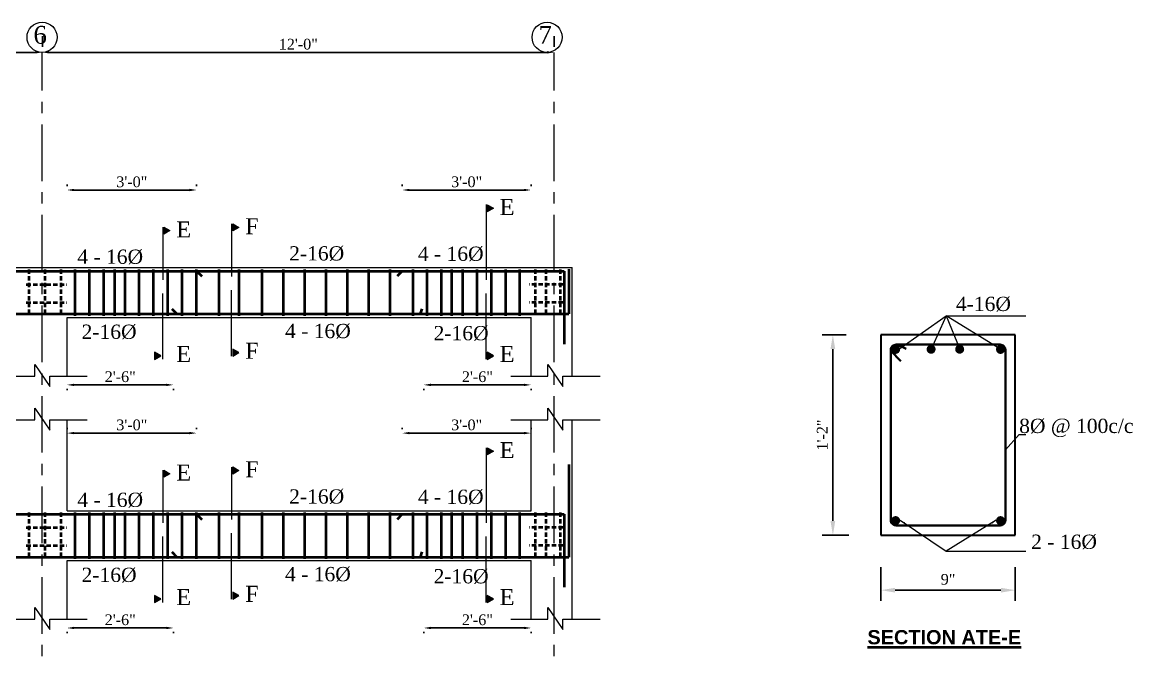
# Model space of a CAD drawing. Extents: x -2338379 to 930990, y -818978 to 106940.
# Drawn here: x 386947 to 387570, y -208021 to -207664 of the extents above; entities that cross this region are included whole.
import ezdxf

# ---------------------------------------------------------------- set-up
doc = ezdxf.new("R2010")
doc.units = 0
doc.header["$MEASUREMENT"] = 0
doc.header["$PDMODE"] = 34
doc.linetypes.add('CENTER', pattern=[50.8, 31.75, -6.35, 6.35, -6.35])
doc.linetypes.add('DASHED', pattern=[0.75, 0.5, -0.25])
doc.layers.get('0').update_dxf_attribs({"linetype": 'CONTINUOUS', "lineweight": 30})
doc.layers.get('DEFPOINTS').update_dxf_attribs({"linetype": 'CONTINUOUS'})
for name, color, linetype, lineweight in [('Center', 11, 'CENTER', 15), ('Dimension', 35, 'CONTINUOUS', 9), ('HATCH', 3, 'CONTINUOUS', 15), ('ope', 1, 'CONTINUOUS', 20), ('rcc', 252, 'CONTINUOUS', 30), ('rcc elevation', 253, 'CONTINUOUS', 18), ('rebar', 3, 'CONTINUOUS', 40), ('REIN FORCE BAR', 91, 'CONTINUOUS', 35), ('TEXT', 7, 'CONTINUOUS', 30), ('WALL', 1, 'CONTINUOUS', 40)]:
    doc.layers.add(name, color=color, linetype=linetype, lineweight=lineweight)
doc.styles.get("Standard").update_dxf_attribs({"font": 'times.ttf', "height": 6})
doc.dimstyles.new('10', dxfattribs={"dimtxt": 1, "dimasz": 1, "dimexe": 1, "dimexo": 1, "dimgap": 0.5, "dimtad": 1, "dimdec": 0, "dimlunit": 4, "dimtxsty": 'Standard', "dimblk": 'ARCHTICK', "dimcen": 0, "dimdle": 1, "dimclrd": 256, "dimclre": 256, "dimclrt": 256, "dimadec": 0, "dimazin": 0, "dimtfac": 2, "dimtdec": 0, "dimtix": 1, "dimtmove": 0, "dimatfit": 3, "dimfxl": 1, "dimlwd": -1, "dimlwe": -1, "dimarcsym": 1})
doc.dimstyles.new('Standard$0', dxfattribs={"dimtxt": 6, "dimasz": 4, "dimexe": 3, "dimexo": 6, "dimgap": 3, "dimtad": 1, "dimdec": 1, "dimzin": 0, "dimdsep": 46, "dimlunit": 4, "dimtxsty": 'Standard', "dimcen": 0.09, "dimclrd": 6, "dimclre": 6, "dimclrt": 7, "dimadec": 0, "dimazin": 0, "dimtfac": 1, "dimtdec": 1, "dimtix": 1, "dimtofl": 0, "dimtmove": 1, "dimatfit": 3, "dimfxl": 1, "dimtolj": 1, "dimtzin": 0, "dimlwd": 18, "dimlwe": 18, "dimarcsym": 0})

# ---------------------------------------------------------------- blocks, each defined once
blk = doc.blocks.new('*D917')
at = {"layer": 'DEFPOINTS', "color": 0, "lineweight": 30, "transparency": 16777216}
for p in [(386958.19, -207674.99), (386670.05, -207680.99), (386958.19, -207680.99)]:
    blk.add_point(p, dxfattribs=at)
at = {"layer": 'TEXT', "color": 6, "lineweight": -2, "transparency": 16777216}
for p, q in [((386670.05, -207671.99), (386670.05, -207677.99)), ((386674.05, -207680.99), (386954.19, -207680.99)), ((386958.19, -207683.99), (386958.19, -207683.99))]:
    blk.add_line(p, q, dxfattribs=at)
at = {"layer": 'TEXT', "color": 6, "lineweight": 30, "transparency": 16777216}
for points in [[(386674.05, -207680.32), (386674.05, -207681.65), (386670.05, -207680.99)], [(386954.19, -207680.32), (386954.19, -207681.65), (386958.19, -207680.99)]]:
    blk.add_solid(points, dxfattribs=at)
at = {"layer": 'TEXT', "color": 7, "transparency": 16777216, "insert": (386814.12, -207676.44), "char_height": 6, "attachment_point": 5}
blk.add_mtext('\\A1;12\'-0"', dxfattribs=at)
blk = doc.blocks.new('*D918')
at = {"layer": 'DEFPOINTS', "color": 0, "lineweight": 30, "transparency": 16777216}
for p in [(386958.19, -207680.99), (387245.51, -207680.99), (387245.51, -207680.99)]:
    blk.add_point(p, dxfattribs=at)
at = {"layer": 'TEXT', "color": 6, "lineweight": -2, "transparency": 16777216}
for p, q in [((386958.19, -207671.99), (386958.19, -207677.99)), ((387245.51, -207671.99), (387245.51, -207677.99)), ((386962.19, -207680.99), (387241.51, -207680.99))]:
    blk.add_line(p, q, dxfattribs=at)
at = {"layer": 'TEXT', "color": 6, "lineweight": 30, "transparency": 16777216}
for points in [[(386962.19, -207680.32), (386962.19, -207681.65), (386958.19, -207680.99)], [(387241.51, -207680.32), (387241.51, -207681.65), (387245.51, -207680.99)]]:
    blk.add_solid(points, dxfattribs=at)
at = {"layer": 'TEXT', "color": 7, "transparency": 16777216, "insert": (387101.85, -207676.44), "char_height": 6, "attachment_point": 5}
blk.add_mtext('\\A1;12\'-0"', dxfattribs=at)
blk = doc.blocks.new('*D793')
at = {"layer": 'DEFPOINTS', "color": 0, "lineweight": 30, "transparency": 16777216}
for p in [(387044.76, -207894.63), (386972.02, -207901.47), (387044.76, -207901.47)]:
    blk.add_point(p, dxfattribs=at)
at = {"layer": 'TEXT', "color": 6, "lineweight": -2, "transparency": 16777216}
for p, q in [((386972.02, -207892.47), (386972.02, -207891.63)), ((386976.02, -207894.63), (387040.76, -207894.63)), ((387044.76, -207892.47), (387044.76, -207891.63))]:
    blk.add_line(p, q, dxfattribs=at)
at = {"layer": 'TEXT', "color": 6, "lineweight": 30, "transparency": 16777216}
for points in [[(386976.02, -207893.96), (386976.02, -207895.29), (386972.02, -207894.63)], [(387040.76, -207893.96), (387040.76, -207895.29), (387044.76, -207894.63)]]:
    blk.add_solid(points, dxfattribs=at)
at = {"layer": 'TEXT', "color": 7, "transparency": 16777216, "insert": (387008.39, -207890.07), "char_height": 6, "attachment_point": 5}
blk.add_mtext('\\A1;3\'-0"', dxfattribs=at)
blk = doc.blocks.new('*D794')
at = {"layer": 'DEFPOINTS', "color": 0, "lineweight": 30, "transparency": 16777216}
for p in [(386972.02, -207997.14), (387031.76, -207997.14), (387031.76, -208003.98)]:
    blk.add_point(p, dxfattribs=at)
at = {"layer": 'TEXT', "color": 6, "lineweight": -2, "transparency": 16777216}
for p, q in [((386972.02, -208006.14), (386972.02, -208006.98)), ((386976.02, -208003.98), (387027.76, -208003.98)), ((387031.76, -208006.14), (387031.76, -208006.98))]:
    blk.add_line(p, q, dxfattribs=at)
at = {"layer": 'TEXT', "color": 6, "lineweight": 30, "transparency": 16777216}
for points in [[(386976.02, -208003.31), (386976.02, -208004.64), (386972.02, -208003.98)], [(387027.76, -208003.31), (387027.76, -208004.64), (387031.76, -208003.98)]]:
    blk.add_solid(points, dxfattribs=at)
at = {"layer": 'TEXT', "color": 7, "transparency": 16777216, "insert": (387001.89, -207999.42), "char_height": 6, "attachment_point": 5}
blk.add_mtext('\\A1;2\'-6"', dxfattribs=at)
blk = doc.blocks.new('*D795')
at = {"layer": 'DEFPOINTS', "color": 0, "lineweight": 30, "transparency": 16777216}
for p in [(387232.5, -207894.63), (387160.24, -207901.47), (387232.5, -207901.47)]:
    blk.add_point(p, dxfattribs=at)
at = {"layer": 'TEXT', "color": 6, "lineweight": -2, "transparency": 16777216}
for p, q in [((387160.24, -207892.47), (387160.24, -207891.63)), ((387164.24, -207894.63), (387228.5, -207894.63)), ((387232.5, -207892.47), (387232.5, -207891.63))]:
    blk.add_line(p, q, dxfattribs=at)
at = {"layer": 'TEXT', "color": 6, "lineweight": 30, "transparency": 16777216}
for points in [[(387164.24, -207893.96), (387164.24, -207895.29), (387160.24, -207894.63)], [(387228.5, -207893.96), (387228.5, -207895.29), (387232.5, -207894.63)]]:
    blk.add_solid(points, dxfattribs=at)
at = {"layer": 'TEXT', "color": 7, "transparency": 16777216, "insert": (387196.37, -207890.07), "char_height": 6, "attachment_point": 5}
blk.add_mtext('\\A1;3\'-0"', dxfattribs=at)
blk = doc.blocks.new('*D796')
at = {"layer": 'DEFPOINTS', "color": 0, "lineweight": 30, "transparency": 16777216}
for p in [(387172.27, -207997.14), (387232.53, -207997.14), (387172.27, -208003.98)]:
    blk.add_point(p, dxfattribs=at)
at = {"layer": 'TEXT', "color": 6, "lineweight": -2, "transparency": 16777216}
for p, q in [((387172.27, -208006.14), (387172.27, -208006.98)), ((387228.53, -208003.98), (387176.27, -208003.98)), ((387232.53, -208006.14), (387232.53, -208006.98))]:
    blk.add_line(p, q, dxfattribs=at)
at = {"layer": 'TEXT', "color": 6, "lineweight": 30, "transparency": 16777216}
for points in [[(387176.27, -208003.31), (387176.27, -208004.64), (387172.27, -208003.98)], [(387228.53, -208003.31), (387228.53, -208004.64), (387232.53, -208003.98)]]:
    blk.add_solid(points, dxfattribs=at)
at = {"layer": 'TEXT', "color": 7, "transparency": 16777216, "insert": (387202.4, -207999.42), "char_height": 6, "attachment_point": 5}
blk.add_mtext('\\A1;2\'-6"', dxfattribs=at)
blk = doc.blocks.new('*D747')
at = {"layer": 'DEFPOINTS', "color": 0, "lineweight": 30, "transparency": 16777216}
for p in [(387044.76, -207758.23), (386972.02, -207765.07), (387044.76, -207765.07)]:
    blk.add_point(p, dxfattribs=at)
at = {"layer": 'TEXT', "color": 6, "lineweight": -2, "transparency": 16777216}
for p, q in [((386972.02, -207756.07), (386972.02, -207755.23)), ((386976.02, -207758.23), (387040.76, -207758.23)), ((387044.76, -207756.07), (387044.76, -207755.23))]:
    blk.add_line(p, q, dxfattribs=at)
at = {"layer": 'TEXT', "color": 6, "lineweight": 30, "transparency": 16777216}
for points in [[(386976.02, -207757.56), (386976.02, -207758.89), (386972.02, -207758.23)], [(387040.76, -207757.56), (387040.76, -207758.89), (387044.76, -207758.23)]]:
    blk.add_solid(points, dxfattribs=at)
at = {"layer": 'TEXT', "color": 7, "transparency": 16777216, "insert": (387008.39, -207753.68), "char_height": 6, "attachment_point": 5}
blk.add_mtext('\\A1;3\'-0"', dxfattribs=at)
blk = doc.blocks.new('*D748')
at = {"layer": 'DEFPOINTS', "color": 0, "lineweight": 30, "transparency": 16777216}
for p in [(386972.02, -207860.74), (387031.76, -207860.74), (387031.76, -207867.58)]:
    blk.add_point(p, dxfattribs=at)
at = {"layer": 'TEXT', "color": 6, "lineweight": -2, "transparency": 16777216}
for p, q in [((386972.02, -207869.74), (386972.02, -207870.58)), ((386976.02, -207867.58), (387027.76, -207867.58)), ((387031.76, -207869.74), (387031.76, -207870.58))]:
    blk.add_line(p, q, dxfattribs=at)
at = {"layer": 'TEXT', "color": 6, "lineweight": 30, "transparency": 16777216}
for points in [[(386976.02, -207866.91), (386976.02, -207868.24), (386972.02, -207867.58)], [(387027.76, -207866.91), (387027.76, -207868.24), (387031.76, -207867.58)]]:
    blk.add_solid(points, dxfattribs=at)
at = {"layer": 'TEXT', "color": 7, "transparency": 16777216, "insert": (387001.89, -207863.03), "char_height": 6, "attachment_point": 5}
blk.add_mtext('\\A1;2\'-6"', dxfattribs=at)
blk = doc.blocks.new('*D749')
at = {"layer": 'DEFPOINTS', "color": 0, "lineweight": 30, "transparency": 16777216}
for p in [(387232.5, -207758.23), (387160.24, -207765.07), (387232.5, -207765.07)]:
    blk.add_point(p, dxfattribs=at)
at = {"layer": 'TEXT', "color": 6, "lineweight": -2, "transparency": 16777216}
for p, q in [((387160.24, -207756.07), (387160.24, -207755.23)), ((387164.24, -207758.23), (387228.5, -207758.23)), ((387232.5, -207756.07), (387232.5, -207755.23))]:
    blk.add_line(p, q, dxfattribs=at)
at = {"layer": 'TEXT', "color": 6, "lineweight": 30, "transparency": 16777216}
for points in [[(387164.24, -207757.56), (387164.24, -207758.89), (387160.24, -207758.23)], [(387228.5, -207757.56), (387228.5, -207758.89), (387232.5, -207758.23)]]:
    blk.add_solid(points, dxfattribs=at)
at = {"layer": 'TEXT', "color": 7, "transparency": 16777216, "insert": (387196.37, -207753.68), "char_height": 6, "attachment_point": 5}
blk.add_mtext('\\A1;3\'-0"', dxfattribs=at)
blk = doc.blocks.new('*D750')
at = {"layer": 'DEFPOINTS', "color": 0, "lineweight": 30, "transparency": 16777216}
for p in [(387172.27, -207860.74), (387232.53, -207860.74), (387172.27, -207867.58)]:
    blk.add_point(p, dxfattribs=at)
at = {"layer": 'TEXT', "color": 6, "lineweight": -2, "transparency": 16777216}
for p, q in [((387172.27, -207869.74), (387172.27, -207870.58)), ((387228.53, -207867.58), (387176.27, -207867.58)), ((387232.53, -207869.74), (387232.53, -207870.58))]:
    blk.add_line(p, q, dxfattribs=at)
at = {"layer": 'TEXT', "color": 6, "lineweight": 30, "transparency": 16777216}
for points in [[(387176.27, -207866.91), (387176.27, -207868.24), (387172.27, -207867.58)], [(387228.53, -207866.91), (387228.53, -207868.24), (387232.53, -207867.58)]]:
    blk.add_solid(points, dxfattribs=at)
at = {"layer": 'TEXT', "color": 7, "transparency": 16777216, "insert": (387202.4, -207863.03), "char_height": 6, "attachment_point": 5}
blk.add_mtext('\\A1;2\'-6"', dxfattribs=at)
blk = doc.blocks.new('_ARCHTICK')
at = {"color": 0, "linetype": 'ByBlock', "const_width": 0.15}
blk.add_lwpolyline([(-0.5, -0.5), (0.5, 0.5)], dxfattribs=at)
blk = doc.blocks.new('*D1245')
at = {"layer": 'DEFPOINTS', "color": 0, "lineweight": 30, "transparency": 16777216}
for p in [(387427.48, -207839.49), (387401.94, -207951.94), (387428.9, -207951.94)]:
    blk.add_point(p, dxfattribs=at)
at = {"layer": 'ope', "color": 6, "lineweight": -2, "transparency": 16777216}
for p, q in [((387409.48, -207839.49), (387395.94, -207839.49)), ((387401.94, -207847.49), (387401.94, -207943.94)), ((387410.9, -207951.94), (387395.94, -207951.94))]:
    blk.add_line(p, q, dxfattribs=at)
at = {"layer": 'ope', "color": 6, "lineweight": 30, "transparency": 16777216}
for points in [[(387400.61, -207847.49), (387403.27, -207847.49), (387401.94, -207839.49)], [(387400.61, -207943.94), (387403.27, -207943.94), (387401.94, -207951.94)]]:
    blk.add_solid(points, dxfattribs=at)
at = {"layer": 'ope', "color": 7, "transparency": 16777216, "insert": (387395.94, -207895.71), "char_height": 6, "attachment_point": 5, "rotation": 90}
blk.add_mtext('\\A1;1\'-2"', dxfattribs=at)
blk = doc.blocks.new('*D1246')
at = {"layer": 'DEFPOINTS', "color": 0, "lineweight": 30, "transparency": 16777216}
for p in [(387428.9, -207951.94), (387504.3, -207951.94), (387504.3, -207982.77)]:
    blk.add_point(p, dxfattribs=at)
at = {"layer": 'ope', "color": 6, "lineweight": -2, "transparency": 16777216}
for p, q in [((387428.9, -207969.94), (387428.9, -207988.77)), ((387504.3, -207969.94), (387504.3, -207988.77)), ((387436.9, -207982.77), (387496.3, -207982.77))]:
    blk.add_line(p, q, dxfattribs=at)
at = {"layer": 'ope', "color": 6, "lineweight": 30, "transparency": 16777216}
for points in [[(387436.9, -207981.44), (387436.9, -207984.11), (387428.9, -207982.77)], [(387496.3, -207981.44), (387496.3, -207984.11), (387504.3, -207982.77)]]:
    blk.add_solid(points, dxfattribs=at)
at = {"layer": 'ope', "color": 7, "transparency": 16777216, "insert": (387466.6, -207976.71), "char_height": 6, "attachment_point": 5}
blk.add_mtext('\\A1;9"', dxfattribs=at)

msp = doc.modelspace()

# ---------------------------------------------------------------- hatches: boundary and pattern name
at = {"layer": 'HATCH', "ltscale": 0.5}
for points in [[(387207.93, -207770.43), (387207.93, -207766.49), (387211.35, -207768.46)], [(387065.05, -207781.19), (387065.05, -207777.25), (387068.46, -207779.22)], [(387026.4, -207783.01), (387026.4, -207779.07), (387029.81, -207781.04)], [(387021.2, -207849.3), (387021.2, -207853.25), (387024.61, -207851.27)], [(387065.05, -207847.48), (387065.05, -207851.42), (387068.46, -207849.45)], [(387207.93, -207849.3), (387207.93, -207853.25), (387211.35, -207851.27)], [(387207.93, -207906.83), (387207.93, -207902.88), (387211.35, -207904.86)], [(387026.4, -207919.41), (387026.4, -207915.47), (387029.81, -207917.44)], [(387065.05, -207917.59), (387065.05, -207913.64), (387068.46, -207915.62)], [(387065.05, -207983.88), (387065.05, -207987.82), (387068.46, -207985.85)], [(387021.2, -207985.7), (387021.2, -207989.65), (387024.61, -207987.67)], [(387207.93, -207985.7), (387207.93, -207989.65), (387211.35, -207987.67)]]:
    msp.add_hatch(color=256, dxfattribs=at).paths.add_polyline_path(points)

# ---------------------------------------------------------------- linework, layer by layer
at = {"layer": 'Center'}
for p, q in [((386958.02, -208667.58), (386958.02, -207680.99)), ((387245.51, -208667.58), (387245.51, -207680.99))]:
    msp.add_line(p, q, dxfattribs=at)
at = {"layer": 'Dimension', "ltscale": 0.5}
for p, q in [((387207.31, -207766.45), (387207.31, -207808.62)), ((387064.42, -207777.26), (387064.42, -207806.8)), ((387025.77, -207779.08), (387025.77, -207808.62)), ((387064.42, -207851.41), (387064.42, -207814.47)), ((387025.77, -207853.24), (387025.77, -207816.29)), ((387207.31, -207853.24), (387207.31, -207816.29)), ((387207.31, -207902.85), (387207.31, -207945.02)), ((387025.77, -207915.48), (387025.77, -207945.02)), ((387064.42, -207913.66), (387064.42, -207943.2)), ((387025.77, -207989.63), (387025.77, -207952.69)), ((387064.42, -207987.81), (387064.42, -207950.86)), ((387207.31, -207989.63), (387207.31, -207952.69))]:
    msp.add_line(p, q, dxfattribs=at)
at = {"layer": 'Dimension'}
for q in [(387457.07, -207847.59), (387473.12, -207847.57)]:
    msp.add_line((387465.62, -207828.85), q, dxfattribs=at)
at = {"layer": 'Dimension', "ltscale": 0.5}
for points in [[(387211.35, -207768.46), (387207.93, -207770.43), (387207.93, -207766.49)], [(387068.46, -207779.22), (387065.05, -207781.19), (387065.05, -207777.25)], [(387029.81, -207781.04), (387026.4, -207783.01), (387026.4, -207779.07)], [(387024.61, -207851.27), (387021.2, -207849.3), (387021.2, -207853.25)], [(387068.46, -207849.45), (387065.05, -207847.48), (387065.05, -207851.42)], [(387211.35, -207851.27), (387207.93, -207849.3), (387207.93, -207853.25)], [(387211.35, -207904.86), (387207.93, -207906.83), (387207.93, -207902.88)], [(387029.81, -207917.44), (387026.4, -207919.41), (387026.4, -207915.47)], [(387068.46, -207915.62), (387065.05, -207917.59), (387065.05, -207913.64)], [(387068.46, -207985.85), (387065.05, -207983.88), (387065.05, -207987.82)], [(387024.61, -207987.67), (387021.2, -207985.7), (387021.2, -207989.65)], [(387211.35, -207987.67), (387207.93, -207985.7), (387207.93, -207989.65)]]:
    msp.add_lwpolyline(points, close=True, dxfattribs=at)
at = {"layer": 'Dimension'}
for points in [[(386933.13, -207862.65), (386953.92, -207862.65), (386953.92, -207856.09), (386962.3, -207868.48), (386962.3, -207862.65), (386983.27, -207862.65)], [(387221.09, -207862.65), (387241.88, -207862.65), (387241.88, -207856.09), (387250.27, -207868.48), (387250.27, -207862.65), (387271.24, -207862.65)], [(386933.13, -207887.26), (386953.92, -207887.26), (386953.92, -207880.7), (386962.3, -207893.08), (386962.3, -207887.26), (386983.27, -207887.26)], [(387221.09, -207887.26), (387241.88, -207887.26), (387241.88, -207880.7), (387250.27, -207893.08), (387250.27, -207887.26), (387271.24, -207887.26)], [(386933.13, -207999.05), (386953.92, -207999.05), (386953.92, -207992.49), (386962.3, -208004.88), (386962.3, -207999.05), (386983.27, -207999.05)], [(387221.09, -207999.05), (387241.88, -207999.05), (387241.88, -207992.49), (387250.27, -208004.88), (387250.27, -207999.05), (387271.24, -207999.05)]]:
    msp.add_lwpolyline(points, dxfattribs=at)
for centre in [(386958.02, -207672.54), (387241.51, -207672.54)]:
    msp.add_circle(centre, 8.45, dxfattribs=at)
at = {"layer": 'rcc', "ltscale": 25}
for p, q in [((387504.3, -207839.49), (387428.9, -207839.49)), ((387428.9, -207839.49), (387428.9, -207951.94)), ((387504.3, -207951.94), (387504.3, -207839.49)), ((387428.9, -207951.94), (387504.3, -207951.94))]:
    msp.add_line(p, q, dxfattribs=at)
at = {"layer": 'rcc elevation', "ltscale": 20}
for p, q in [((386656.05, -207801.77), (386972.02, -207801.77)), ((386972.02, -207801.77), (387255.51, -207801.77)), ((387255.51, -207829.77), (387255.51, -207801.77)), ((386972.02, -207829.77), (387232.5, -207829.77)), ((386972.02, -207862.65), (386972.02, -207829.77)), ((386972.02, -207862.65), (386972.02, -207829.77)), ((387232.5, -207862.65), (387232.5, -207829.77)), ((387255.51, -207862.65), (387255.51, -207829.77)), ((387255.51, -207862.65), (387255.51, -207829.77)), ((386972.02, -207938.17), (386972.02, -207887.26)), ((386972.02, -207938.17), (386972.02, -207887.26)), ((387232.5, -207938.17), (387232.5, -207887.26)), ((387255.51, -207966.17), (387255.51, -207887.26)), ((387255.51, -207966.17), (387255.51, -207887.26)), ((386972.02, -207938.17), (387232.5, -207938.17)), ((386972.02, -207966.17), (387232.5, -207966.17)), ((386972.02, -207999.05), (386972.02, -207966.17)), ((386972.02, -207999.05), (386972.02, -207966.17)), ((387232.5, -207999.05), (387232.5, -207966.17)), ((387255.51, -207999.05), (387255.51, -207966.17)), ((387255.51, -207999.05), (387255.51, -207966.17))]:
    msp.add_line(p, q, dxfattribs=at)
at = {"layer": 'rebar', "linetype": 'DASHED', "ltscale": 5}
for p, q in [((386950.67, -207802.77), (386950.67, -207828.77)), ((386959.53, -207802.77), (386959.53, -207828.77)), ((386968.49, -207802.77), (386968.49, -207828.77)), ((386968.58, -207802.77), (386968.58, -207828.77)), ((387234.77, -207802.77), (387234.77, -207828.77)), ((387240.85, -207802.77), (387240.85, -207828.77)), ((387248.93, -207802.77), (387248.93, -207828.77)), ((386949.18, -207811.22), (386971.86, -207811.22)), ((387250.42, -207811.22), (387231.4, -207811.22)), ((386949.18, -207821.39), (386971.86, -207821.39)), ((387250.42, -207821.39), (387231.4, -207821.39)), ((386950.67, -207939.17), (386950.67, -207965.17)), ((386959.53, -207939.17), (386959.53, -207965.17)), ((386968.49, -207939.17), (386968.49, -207965.17)), ((386968.58, -207939.17), (386968.58, -207965.17)), ((387234.77, -207939.17), (387234.77, -207965.17)), ((387240.85, -207939.17), (387240.85, -207965.17)), ((387248.93, -207939.17), (387248.93, -207965.17)), ((386949.18, -207947.62), (386971.86, -207947.62)), ((387250.42, -207947.62), (387231.4, -207947.62)), ((386949.18, -207957.79), (386971.86, -207957.79)), ((387250.42, -207957.79), (387231.4, -207957.79))]:
    msp.add_line(p, q, dxfattribs=at)
at = {"layer": 'rebar', "ltscale": 5}
for p, q in [((386976.43, -207802.77), (386976.43, -207828.77)), ((386984.43, -207802.77), (386984.43, -207828.77)), ((386992.43, -207802.77), (386992.43, -207828.77)), ((386998.76, -207802.77), (386998.76, -207828.77)), ((387004.43, -207802.77), (387004.43, -207828.77)), ((387012.43, -207802.77), (387012.43, -207828.77)), ((387020.43, -207802.77), (387020.43, -207828.77)), ((387028.43, -207802.77), (387028.43, -207828.77)), ((387036.43, -207802.77), (387036.43, -207828.77)), ((387044.43, -207802.77), (387044.43, -207828.77)), ((387057.31, -207802.77), (387057.31, -207828.77)), ((387068.43, -207802.77), (387068.43, -207828.77)), ((387081.31, -207802.77), (387081.31, -207828.77)), ((387093.31, -207802.77), (387093.31, -207828.77)), ((387105.31, -207802.77), (387105.31, -207828.77)), ((387117.31, -207802.77), (387117.31, -207828.77)), ((387129.31, -207802.77), (387129.31, -207828.77)), ((387141.31, -207802.77), (387141.31, -207828.77)), ((387153.31, -207802.77), (387153.31, -207828.77)), ((387166.09, -207802.77), (387166.09, -207828.77)), ((387174.09, -207802.77), (387174.09, -207828.77)), ((387182.09, -207802.77), (387182.09, -207828.77)), ((387187.82, -207802.77), (387187.82, -207828.77)), ((387194.09, -207802.77), (387194.09, -207828.77)), ((387202.09, -207802.77), (387202.09, -207828.77)), ((387210.09, -207802.77), (387210.09, -207828.77)), ((387218.09, -207802.77), (387218.09, -207828.77)), ((387226.09, -207802.77), (387226.09, -207828.77)), ((386976.43, -207939.17), (386976.43, -207965.17)), ((386984.43, -207939.17), (386984.43, -207965.17)), ((386992.43, -207939.17), (386992.43, -207965.17)), ((386998.76, -207939.17), (386998.76, -207965.17)), ((387004.43, -207939.17), (387004.43, -207965.17)), ((387012.43, -207939.17), (387012.43, -207965.17)), ((387020.43, -207939.17), (387020.43, -207965.17)), ((387028.43, -207939.17), (387028.43, -207965.17)), ((387036.43, -207939.17), (387036.43, -207965.17)), ((387044.43, -207939.17), (387044.43, -207965.17)), ((387057.31, -207939.17), (387057.31, -207965.17)), ((387068.43, -207939.17), (387068.43, -207965.17)), ((387081.31, -207939.17), (387081.31, -207965.17)), ((387093.31, -207939.17), (387093.31, -207965.17)), ((387105.31, -207939.17), (387105.31, -207965.17)), ((387117.31, -207939.17), (387117.31, -207965.17)), ((387129.31, -207939.17), (387129.31, -207965.17)), ((387141.31, -207939.17), (387141.31, -207965.17)), ((387153.31, -207939.17), (387153.31, -207965.17)), ((387166.09, -207939.17), (387166.09, -207965.17)), ((387174.09, -207939.17), (387174.09, -207965.17)), ((387182.09, -207939.17), (387182.09, -207965.17)), ((387187.82, -207939.17), (387187.82, -207965.17)), ((387194.09, -207939.17), (387194.09, -207965.17)), ((387202.09, -207939.17), (387202.09, -207965.17)), ((387210.09, -207939.17), (387210.09, -207965.17)), ((387218.09, -207939.17), (387218.09, -207965.17)), ((387226.09, -207939.17), (387226.09, -207965.17))]:
    msp.add_line(p, q, dxfattribs=at)
at = {"layer": 'rebar', "ltscale": 20}
for p, q in [((387253.77, -207802.69), (387253.77, -207827.77)), ((385508.8, -207803.77), (387251.14, -207803.77)), ((387044.76, -207803.77), (387047.61, -207806.62)), ((387160.24, -207803.77), (387157.39, -207806.62)), ((387251.14, -207803.77), (387251.14, -207844.69)), ((385506.17, -207827.77), (387253.77, -207827.77)), ((387030.91, -207824.92), (387033.76, -207827.77)), ((387171.12, -207824.92), (387170.27, -207827.77)), ((387253.77, -207912.3), (387253.77, -207964.17)), ((385508.8, -207940.17), (387251.14, -207940.17)), ((387044.76, -207940.17), (387047.61, -207943.02)), ((387160.24, -207940.17), (387157.39, -207943.02)), ((387251.14, -207940.17), (387251.14, -207981.09)), ((385506.17, -207964.17), (387253.77, -207964.17)), ((387030.91, -207961.32), (387033.76, -207964.17)), ((387171.12, -207961.32), (387170.27, -207964.17))]:
    msp.add_line(p, q, dxfattribs=at)
at = {"layer": 'REIN FORCE BAR'}
for p, q in [((387438, -207845), (387443.08, -207847.37)), ((387434.41, -207848.5), (387440, -207854.35))]:
    msp.add_line(p, q, dxfattribs=at)
msp.add_lwpolyline([(387495.79, -207845), (387437.41, -207845, 0.414214), (387434.41, -207848), (387434.41, -207943.43, 0.422188), (387437.49, -207946.43, -0.006787), (387437.41, -207946.43), (387495.79, -207946.43, 0.414214), (387498.79, -207943.43), (387498.79, -207848, 0.414214), (387495.79, -207845), (387437.41, -207845)], format="xyb", dxfattribs=at)
at = {"layer": 'REIN FORCE BAR', "const_width": 2.52}
for points in [[(387438.41, -207847.68, -1), (387435.89, -207847.68, -1)], [(387455.81, -207847.59, 1), (387458.33, -207847.59, 1)], [(387471.86, -207847.57, 1), (387474.38, -207847.57, 1)], [(387494.79, -207847.68, 1), (387497.31, -207847.68, 1)], [(387438.41, -207943.74, 1), (387435.89, -207943.74, 1)], [(387494.79, -207943.74, -1), (387497.31, -207943.74, -1)]]:
    msp.add_lwpolyline(points, format="xyb", close=True, dxfattribs=at)

# ---------------------------------------------------------------- texts
at = {"layer": 'TEXT', "linetype": 'ByBlock', "char_height": 10, "width": 1452.7835, "attachment_point": 1, "line_spacing_factor": 2}
for s, insert in [('6', (386953.19, -207666.16)), ('7', (387236.68, -207666.16))]:
    msp.add_mtext(s, dxfattribs=dict(at, insert=insert))
at = {"layer": 'TEXT', "attachment_point": 1}
for s, insert, char_height, width in [('{\\fTimes New Roman|b0|i0|c0|p18;E}', (387214.94, -207763.28), 9, 1356.5327), ('{\\fTimes New Roman|b0|i0|c0|p18;E}', (387033.4, -207775.87), 9, 1356.5327), ('{\\fTimes New Roman|b0|i0|c0|p18;F}', (387072.05, -207774.04), 9, 1356.5327), ('2-16%%C ', (387096.74, -207789.78), 8, 1404.5327), (' \\P4-16%%C', (387471.01, -207804.79), 8, 1356.5327), ('2-16%%C ', (386980.2, -207833.76), 8, 1356.5327), ('2-16%%C ', (387177.8, -207834.54), 8, 1356.5327), ('{\\fTimes New Roman|b0|i0|c0|p18;E}', (387033.4, -207845.75), 9, 1356.5327), ('{\\fTimes New Roman|b0|i0|c0|p18;F}', (387072.05, -207843.93), 9, 1356.5327), ('{\\fTimes New Roman|b0|i0|c0|p18;E}', (387214.94, -207845.75), 9, 1356.5327), ('{\\fTimes New Roman|b0|i0|c0|p18;E}', (387214.94, -207899.68), 9, 1356.5327), ('{\\fTimes New Roman|b0|i0|c0|p18;E}', (387033.4, -207912.27), 9, 1356.5327), ('{\\fTimes New Roman|b0|i0|c0|p18;F}', (387072.05, -207910.44), 9, 1356.5327), ('2-16%%C ', (387096.74, -207926.18), 8, 1404.5327), ('2-16%%C ', (386980.2, -207970.16), 8, 1356.5327), ('2-16%%C ', (387177.8, -207970.94), 8, 1356.5327), ('{\\fTimes New Roman|b0|i0|c0|p18;E}', (387033.4, -207982.15), 9, 1356.5327), ('{\\fTimes New Roman|b0|i0|c0|p18;F}', (387072.05, -207980.33), 9, 1356.5327), ('{\\fTimes New Roman|b0|i0|c0|p18;E}', (387214.94, -207982.15), 9, 1356.5327)]:
    msp.add_mtext(s, dxfattribs=dict(at, insert=insert, char_height=char_height, width=width))
at = {"layer": 'WALL', "color": 7, "char_height": 8, "attachment_point": 5}
for s, insert in [('4 - 16%%C', (387187.42, -207794.14)), ('4 - 16%%C', (386996.27, -207795.82)), ('4 - 16%%C', (387112.86, -207837.51)), ('8%%C @ 100c/c', (387538.59, -207891.74)), ('4 - 16%%C', (386996.27, -207932.22)), ('4 - 16%%C', (387187.42, -207930.54)), ('2 - 16%%C', (387531.7, -207955.76)), ('4 - 16%%C', (387112.86, -207973.9)), ('{\\fArial|b1|i0|c0|p34;\\LSECTION ATE-E}', (387464.48, -208009.2))]:
    msp.add_mtext(s, dxfattribs=dict(at, insert=insert))

# ---------------------------------------------------------------- dimensions: what is measured, and where the dimension line sits
at = {"layer": 'ope'}
dim = msp.add_linear_dim(base=(387401.94, -207951.94), p1=(387427.48, -207839.49), p2=(387428.9, -207951.94), angle=90, dimstyle='Standard$0', override={"dimtxt": 10, "dimasz": 8, "dimexe": 6, "dimexo": 18, "dimdec": 0, "dimlfac": 0.125, "dimzin": 11, "dimcen": 2.5, "dimdle": 6, "dimtdec": 0, "dimtofl": 1, "dimlwd": 65534, "dimlwe": 65534}, dxfattribs=at)
dim.commit()
dim.dimension.update_dxf_attribs({"geometry": '*D1245', "text_midpoint": (387395.94, -207895.71)})
dim = msp.add_linear_dim(base=(387504.3, -207982.77), p1=(387428.9, -207951.94), p2=(387504.3, -207951.94), dimstyle='Standard$0', override={"dimtxt": 10, "dimasz": 8, "dimexe": 6, "dimexo": 18, "dimdec": 0, "dimlfac": 0.125, "dimzin": 11, "dimcen": 2.5, "dimdle": 6, "dimtdec": 0, "dimtofl": 1, "dimlwd": 65534, "dimlwe": 65534}, dxfattribs=at)
dim.commit()
dim.dimension.update_dxf_attribs({"geometry": '*D1246', "text_midpoint": (387466.6, -207976.71)})
at = {"layer": 'TEXT'}
for base, p1, p2, picture, middle in [((386958.19, -207680.99), (386670.05, -207680.99), (386958.19, -207674.99), '*D917', (386814.12, -207676.44)), ((387245.51, -207680.99), (386958.19, -207680.99), (387245.51, -207680.99), '*D918', (387101.85, -207676.44))]:
    dim = msp.add_linear_dim(base=base, p1=p1, p2=p2, dimstyle='Standard$0', override={"dimscale": 0.5, "dimtxt": 18, "dimasz": 8, "dimexe": 6, "dimexo": 18, "dimdec": 0, "dimlfac": 0.5, "dimzin": 11, "dimcen": 2.5, "dimdle": 6, "dimtdec": 0, "dimtofl": 1, "dimlwd": 65534, "dimlwe": 65534}, dxfattribs=at)
    dim.commit()
    dim.dimension.update_dxf_attribs({"geometry": picture, "text_midpoint": middle})
for p1, p2, distance, picture, middle in [((386972.02, -207765.07), (387044.76, -207765.07), 6.84, '*D747', (387008.39, -207753.68)), ((387160.24, -207765.07), (387232.5, -207765.07), 6.84, '*D749', (387196.37, -207753.68)), ((386972.02, -207860.74), (387031.76, -207860.74), -6.84, '*D748', (387001.89, -207863.03)), ((387232.53, -207860.74), (387172.27, -207860.74), 6.84, '*D750', (387202.4, -207863.03)), ((386972.02, -207901.47), (387044.76, -207901.47), 6.84, '*D793', (387008.39, -207890.07)), ((387160.24, -207901.47), (387232.5, -207901.47), 6.84, '*D795', (387196.37, -207890.07)), ((386972.02, -207997.14), (387031.76, -207997.14), -6.84, '*D794', (387001.89, -207999.42)), ((387232.53, -207997.14), (387172.27, -207997.14), 6.84, '*D796', (387202.4, -207999.42))]:
    dim = msp.add_aligned_dim(p1=p1, p2=p2, distance=distance, dimstyle='Standard$0', override={"dimscale": 0.5, "dimtxt": 18, "dimasz": 8, "dimexe": 6, "dimexo": 18, "dimdec": 0, "dimlfac": 0.5, "dimzin": 11, "dimcen": 2.5, "dimdle": 6, "dimtdec": 0, "dimtofl": 1, "dimlwd": 65534, "dimlwe": 65534}, dxfattribs=at)
    dim.commit()
    dim.dimension.update_dxf_attribs({"geometry": picture, "text_midpoint": middle})

# ---------------------------------------------------------------- leaders
at = {"layer": 'Dimension'}
for points, override in [([(387438.99, -207847.6), (387465.62, -207828.85), (387510.23, -207828.85)], {"dimasz": 3, "dimgap": 10, "dimtad": 0}), ([(387494.23, -207846.44), (387465.62, -207828.85), (387510.23, -207828.85)], {"dimasz": 3, "dimgap": 10, "dimtad": 0}), ([(387498.89, -207904.1), (387506.55, -207895.44), (387510.23, -207895.44)], {"dimgap": 10, "dimtad": 0}), ([(387439.67, -207943.47), (387465.62, -207960.88), (387510.23, -207960.88)], {"dimasz": 3, "dimgap": 10, "dimtad": 0}), ([(387493.64, -207943.52), (387465.62, -207960.88), (387510.23, -207960.88)], {"dimasz": 3, "dimgap": 10, "dimtad": 0})]:
    msp.add_leader(points, dimstyle='10', override=override, dxfattribs=at)

doc.saveas('drawing.dxf')
